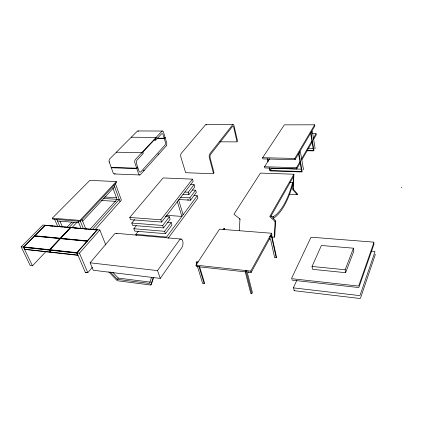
<?xml version="1.0" encoding="UTF-8"?>
<svg xmlns="http://www.w3.org/2000/svg" width="423" height="423" viewBox="0 0 423 423"><rect width="100%" height="100%" fill="white"/><g stroke="black" fill="none" stroke-linecap="round" stroke-linejoin="round"><path stroke-width="0.63" d="M239.947 219.6L239.751 218.797M275.109 222.059L274.934 221.234M293.202 188.399L293.351 189.192M293.419 177.274L293.271 176.999M239.302 230.715L239.984 218.982L234.152 214.413L234.093 213.953L260.42 173.097L293.932 174.223L293.165 188.991L297.612 194.125L297.21 194.675L289.3 194.289M292.584 182.725L291.505 186.469A84.748 32.048 -89.2 0 1 275.246 215.392L273.427 216.682L273.321 218.374A86.461 32.703 -89.2 0 0 293.076 183.254L292.584 182.725L289.295 182.593M151.524 277.282L149.557 283.447L117.335 279.36L110.303 272.01M153.2 277.53L150.789 285.017L151.55 283.944L153.665 277.414M345.607 272.698L353.855 251.082L353.464 248.195L321.38 245.493L312.037 266.458L312.565 269.329L345.607 272.698L345.173 269.768L353.464 248.195M271.138 215.857L271.143 216.433M296.856 280.269L293.583 287.376A0.74 0.486 -10.5 0 0 294.048 287.947L359.19 295.55A0.783 0.529 -4.4 0 0 360.132 295.122L374.942 251.886A0.73 0.449 -4.4 0 0 374.381 251.373L371.098 251.093M269.261 238.932L270.514 239.037L274.649 257.676L276.219 257.824L276.536 257.21L271.841 235.838L270.244 235.711M245.863 270.556L245.203 271.746L250.818 293.599L251.759 293.721L252.394 292.51L247.534 273.448L248.481 271.74M251.759 293.721L246.16 271.852L246.826 270.662L247.18 272.058L251.135 272.486L270.212 237.678L269.911 236.314L271.513 236.441L271.841 235.838M271.355 235.59L271.894 234.606L271.598 233.247L219.511 229.166L195.981 265.173L196.394 266.527L245.567 271.883M251.135 272.486L250.786 271.09L271.598 233.247M269.673 158.778L264.539 166.752L264.793 167.947L296.745 168.914L300.156 162.955M301.752 160.164L312.079 142.107M313.543 139.548L316.245 134.826L316.06 133.657L312.132 133.642M296.745 168.914L296.523 167.693L299.939 161.745M301.541 158.953L311.888 140.922M313.353 138.374L316.06 133.657M295.069 159.683L314.855 125.996L314.67 124.811L284.346 124.859L262.62 157.705L262.879 158.921L295.069 159.683L294.847 158.44L314.67 124.811M299.584 152.624L298.617 154.279L301.662 171.495L270.255 170.485L269.721 167.915M311.592 132.15L310.709 133.657L313.432 150.419L307.505 150.318M197.324 266.072L202.649 283.447L204.161 283.632L204.563 282.982L199.519 266.405M270.255 170.485L271.629 168.291L301.62 169.2M223.852 229.504L224.491 228.51L223.64 228.446L223 229.435M196.944 264.835L196.182 262.35L196.6 261.71L198.138 261.869M160.264 278.403L181.784 247.682A4.87 2.406 -84.3 0 0 182.688 240.888A4.87 2.406 -84.3 0 0 179.368 240.058L157.525 270.604L160.264 278.403L93.24 270.249L90.115 262.805L114.284 234.231A4.621 2.707 -83.6 0 1 117.023 233.639M168.1 238.361L197.89 198.027L197.234 195.738L194.009 195.569M293.932 174.223L269.848 216.312L269.9 216.782L275.146 221.425L274.331 237.176L274.786 235.838L275.6 220.6L270.921 216.238L293.456 176.677L292.764 189.721L297.21 194.675M197.234 195.738L166.535 237.049L135.852 234.347L136.269 235.511M136.264 225.745L133.827 228.727L134.673 231.08L165.43 233.702L171.976 224.978L171.215 222.593L167.323 222.292M178.792 199.513L190.567 200.19L196.32 192.523L195.659 190.213L192.417 190.054M165.43 233.702L164.637 231.302L171.215 222.593M190.567 200.19L189.885 197.858L195.659 190.213M134.651 219.574L131.775 223.037L132.632 225.417L163.527 227.918L170.141 219.23L169.369 216.819L165.462 216.539M183.011 194.268L188.922 194.58L194.733 186.961L194.067 184.624L190.81 184.476M163.527 227.918L162.723 225.485L169.369 216.819M188.922 194.58L188.235 192.227L194.067 184.624M161.597 222.059L193.126 181.335L192.502 179.146L163.088 177.94L129.766 217.459L130.57 219.69L161.597 222.059L160.84 219.775L192.502 179.146M117.335 279.36L118.313 278.096L150.488 282.136M135.852 234.347L138.332 231.265M92.394 267.193L87.804 272.713L85.324 272.407L76.944 252.88L97.396 229.768M45.843 251.659L32.476 265.818L30.229 265.538L21.15 246.831L79.455 253.15L99.844 229.98L105.782 244.975M95.064 229.689L121.375 200.116L115.4 183.624M92.404 229.414L119.238 199.439L103.36 198.482M89.692 229.705L117.044 199.307L112.846 187.844M137.66 167.111L136.666 168.195L111.133 167.334M165.039 137.285L164.172 138.231L156.901 138.168M137.803 167.545L136.809 168.629L111.286 167.762M165.166 137.702L164.293 138.649L157.028 138.58M82.628 221.197L114.612 186.744M153.745 140.087L155.706 140.108L161.427 133.975A2.416 1.274 89.7 0 1 163.167 134.895L165.293 141.964A2.395 1.258 -89.9 0 1 164.833 145.232L140.896 171.764A2.533 1.417 -88.4 0 1 138.956 170.982L136.502 163.648A2.554 1.438 -88.9 0 1 137.02 160.127L143.275 153.427L142.852 152.127M80.359 221.345L116.616 182.466L116.288 181.567L89.856 180.362L52.299 218.189L52.706 219.103L80.359 221.345L79.973 220.409L52.299 218.189M71.963 227.669L76.923 222.376M79.973 220.409L116.288 181.567M70.673 227.442L49.554 249.908L50.649 252.304M69.213 227.389L74.199 222.107M67.035 227.199L72.026 221.927M109.171 161.76L113.11 172.817A2.485 1.481 -88.4 0 0 115.141 173.573M45.134 225.221L23.424 247.08L32.476 265.818M21.15 246.831L42.903 225.031L99.844 229.98M237.187 141.382L237.536 140.954L234.025 125.853A2.527 1.079 -89.9 0 0 232.56 124.848L209.792 153.872A2.691 1.237 -88.8 0 0 209.311 157.573L213.451 173.314A0.529 0.391 36.8 0 1 213.102 173.747L185.644 172.7L180.833 156.901A2.633 1.317 -89 0 1 181.33 153.279L205.43 124.896A2.475 1.153 89.8 0 1 206.583 124.954M206.006 124.595L233.105 124.542M137.887 130.956L162.443 131.035M131.278 137.221L156.092 137.433L156.219 137.856L141.879 153.163L141.737 152.729L116.367 152.195L116.515 152.624M219.902 141.821L237.007 141.885L233.808 127.593A2.527 1.079 -89.8 0 0 232.343 126.593L210.649 154.342A2.681 1.232 -88.8 0 0 210.168 158.033L213.99 172.589A0.529 0.391 36.8 0 1 213.636 173.023M308.018 148.267L313.263 148.346M306.924 150.762L313.506 150.874A0.534 0.434 27.3 0 0 313.94 150.429L311.228 133.657A0.539 0.449 28.5 0 0 310.635 133.187M262.62 157.705L294.847 158.44M264.539 166.752L296.523 167.693M114.4 173.964L139.78 174.958M184.946 192.058L188.235 192.227M180.711 197.351L189.885 197.858M104.735 197.002L116.447 197.689M101.573 200.481L115.891 201.369M270.805 216.507L273.427 216.682M166.281 215.307L181.874 216.407L177.359 201.697M129.766 217.459L160.84 219.775M131.775 223.037L162.723 225.485M271.725 236.97L274.331 237.176M57.47 220.975L78.726 222.725M133.827 228.727L164.637 231.302M45.457 225.475L48.032 225.697M49.962 225.866L52.531 226.088M54.461 226.257L57.676 226.538M59.606 226.707L62.181 226.929M64.751 227.156L67.326 227.378M74.289 227.986L76.912 228.214M79.535 228.441L81.507 228.616M84.129 228.843L86.752 229.07M88.719 229.245L91.347 229.472M93.969 229.7L95.936 229.874M116.362 233.327L181.229 239.074M34.501 235.928L87.392 241.073M312.037 266.458L345.173 269.768M196.182 262.35L197.721 262.514M195.981 265.173L250.786 271.09M245.203 271.746L246.16 271.852M50.586 252.087L24.671 249.216L23.767 247.339L49.422 250.125L50.3 252.039M77.917 255.095L50.776 252.092L49.903 250.178L76.796 253.097L77.636 255.053M24.56 249.422L77.991 255.323M90.115 262.805L157.525 270.604M85.319 272.386L87.799 272.698L79.455 253.15M150.837 285.023L117.256 280.729L108.785 271.889M112.841 272.375L118.313 278.096M401.57 187.135L401.85 187.696M54.514 219.109L57.66 226.3M56.724 219.257L60.024 226.844M59.865 221.06L62.403 226.918M78.001 220.98L81.195 228.69M80.317 221.176L83.484 228.859M81.914 219.452L85.806 228.954M113.999 185.057L120.032 201.623M155.31 138.829L155.706 140.108M178.649 200.031L183.133 214.715M198.916 266.432L204.161 283.632M224.491 228.51L224.825 229.763M109.293 162.226L109.134 161.628A2.512 1.507 -89.2 0 1 109.821 158.768L137.221 131.257A2.369 1.327 89.2 0 1 138.548 131.294M271.513 236.441L276.219 257.824M293.562 287.629L294.144 290.421M267.896 159.127L268.277 160.952M267.288 158.625L267.933 161.745M269.229 167.979L269.747 170.469A0.545 0.423 31.7 0 0 270.35 170.945L301.747 171.96A0.555 0.439 28 0 0 302.191 171.511L299.151 154.289A0.566 0.455 29.2 0 0 298.532 153.792M294.165 290.167A0.735 0.486 -10.4 0 0 294.63 290.738L359.592 298.453A0.783 0.529 -4.3 0 0 360.528 298.019L375.264 254.704A0.73 0.449 -4.3 0 0 375.042 254.281M373.662 243.574A0.735 0.444 -4.7 0 1 374.043 244.045L359.027 287.043A0.793 0.523 -4.7 0 1 358.08 287.476L292.436 280.174A0.746 0.486 -10.6 0 1 291.965 279.608M303.138 169.697A0.555 0.439 27.9 0 0 303.444 169.258L300.441 152.084A0.56 0.455 29.1 0 0 299.828 151.587M314.649 148.822A0.529 0.434 27.2 0 0 315.082 148.373L312.401 131.648A0.539 0.449 28.5 0 0 311.814 131.178M188.663 199.905A1.396 0.719 -16.4 0 1 187.447 199.836M144.037 169.924A1.248 0.571 -17.7 0 1 143.196 170.86M158.355 153.75A1.2 0.534 -16.8 0 1 157.969 154.601M373.879 242.606L358.826 285.562A0.793 0.523 -4.8 0 1 357.874 285.996L292.134 278.746A0.746 0.481 -10.6 0 1 291.664 278.181L310.815 237.61A0.698 0.418 -9.2 0 1 311.672 237.24L373.313 242.104A0.74 0.444 -4.7 0 1 373.879 242.606M86.974 241.242L76.864 252.653L49.972 249.744L60.399 238.646L86.974 241.242M96.994 229.927L87.312 240.861L60.743 238.281L70.741 227.643L96.994 229.927M166.191 145.919L140.489 174.562A2.538 1.417 -88.2 0 1 138.543 173.784L134.911 162.982A2.564 1.449 -89 0 1 135.434 159.445L161.803 131.342A2.416 1.269 89.5 0 1 163.537 132.272L166.651 142.662A2.39 1.248 -89.8 0 1 166.191 145.919M59.923 238.604L49.496 249.692L23.841 246.916L34.549 236.129L59.923 238.604M70.276 227.6L60.272 238.234L34.903 235.77L45.182 225.417L70.276 227.6"/></g></svg>
